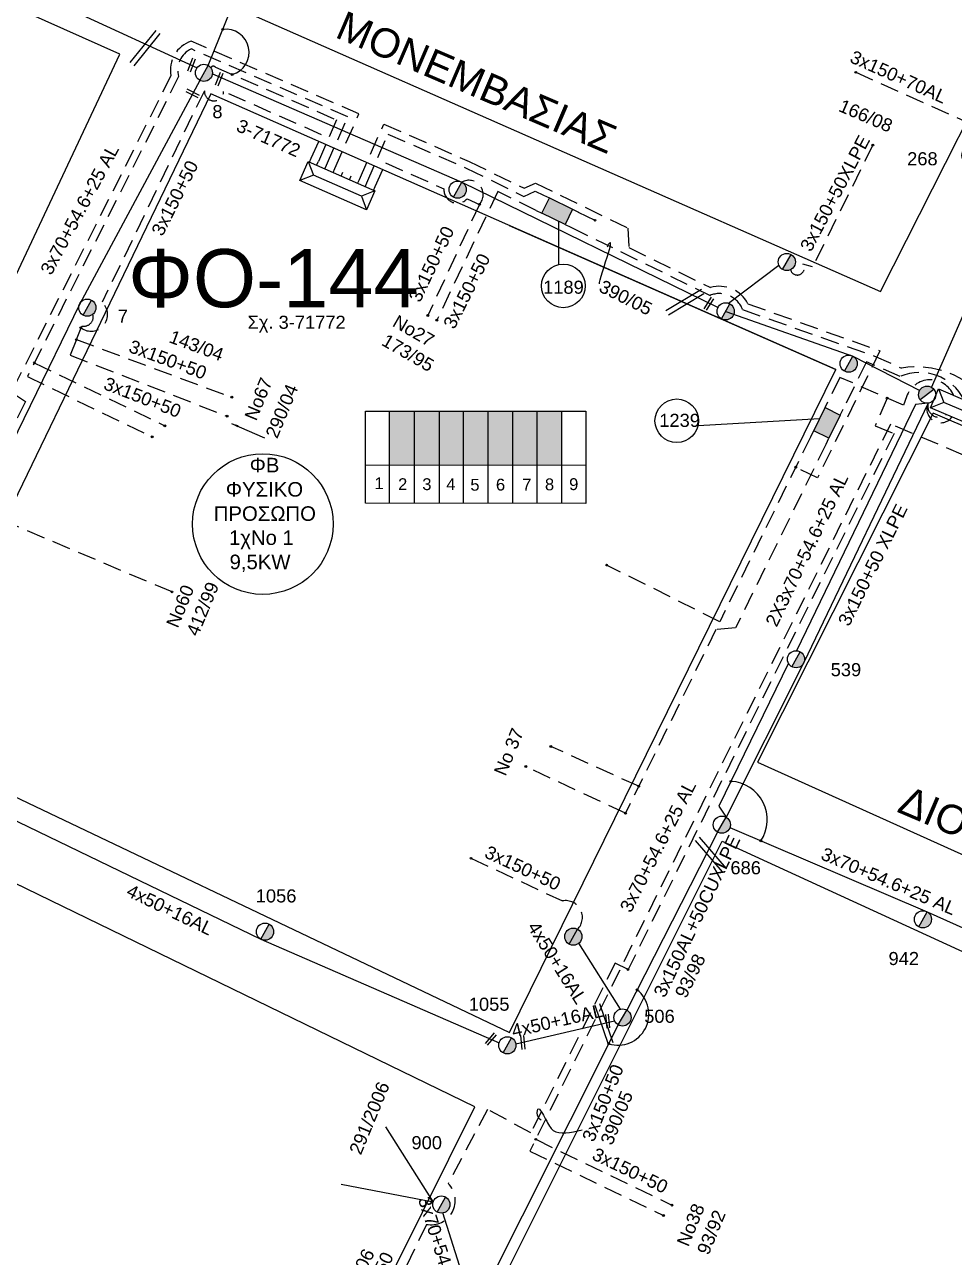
# Model space of a CAD drawing. Header units: millimetres. Extents: x 1020 to 3238, y 796 to 1818.
# Drawn here: x 1749.1 to 1877, y 1335.8 to 1505.3 of the extents above; entities that cross this region are included whole.
import ezdxf
from ezdxf.enums import TextEntityAlignment as Align

# ---------------------------------------------------------------- set-up
doc = ezdxf.new("R2010")
doc.units = ezdxf.units.MM
doc.linetypes.add('DASHED', pattern=[19.05, 12.7, -6.35])
for name, color, linetype, lineweight in [('3x150+50', 7, 'Continuous', 30), ('3x150+50 XLPE', 7, 'SYN_LINE', 30), ('3X150+50AL', 7, 'Continuous', 30), ('3x150+70AL', 7, 'DASHED', 30), ('3x70+54.6+25 AL', 7, 'SYN_LINE', 30), ('4x50+16AL', 7, 'Continuous', 30), ('Υπόβαθρο ΔΕΗ', 7, 'Continuous', 30)]:
    doc.layers.add(name, color=color, linetype=linetype, lineweight=lineweight)
for name, color, linetype in [('Link Box 4 Διευθύνσεων', 7, 'Continuous'), ('Pillar OTE', 7, 'Continuous'), ('text οδών', 7, 'Continuous'), ('text_kalodion', 7, 'Continuous'), ('Άγνωστα', 7, 'Continuous'), ('ΑΓΝΩΣΤΟ ΕΝΑΕΡΙΟ ΚΑΛΩΔΙΟ', 7, 'Continuous'), ('ΑΓΝΩΣΤΟ ΥΠΟΓΕΙΟ ΚΑΛΩΔΙΟ', 7, 'DASHED'), ('Επιγραφές - Σχήματα', 7, 'Continuous'), ('Καλώδια ΧΤ   3x150AL+50CU', 7, 'DASHED'), ('Καλώδια ΧΤ   3x150AL+50XLPE', 7, 'DASHED'), ('Μηχανική τομή', 7, 'Continuous'), ('Στύλος Ξύλινος', 7, 'Continuous'), ('Στύλος Ξύλινος @ 1', 7, 'Continuous'), ('Στύλος ΦΜ', 7, 'Continuous'), ('Στύλος ΦΜ @ 1', 7, 'Continuous'), ('Συνδέσεις', 7, 'Continuous'), ('Τομή', 7, 'Continuous'), ('Υποσταθμός εναέριος 2 στύλων', 7, 'Continuous'), ('Υποσταθμός πόλεως', 7, 'Continuous')]:
    doc.layers.add(name, color=color, linetype=linetype)
doc.styles.add('arial', font='arial.ttf')
doc.styles.get("Standard").update_dxf_attribs({"font": 'arial.ttf'})
doc.linetypes.add('SYN_LINE', pattern='A,0.5,-0.0001,["/\\/\\/\\/",Standard,S=0.1,R=0,X=0,Y=-0.05],-0.25', length=0.7501)
doc.dimstyles.new('ISO-25', dxfattribs={"dimtxt": 2.5, "dimasz": 2.5, "dimexe": 1.25, "dimexo": 0.625, "dimtad": 1, "dimtxsty": 'Standard', "dimcen": 2.5, "dimadec": 0, "dimazin": 0, "dimtfac": 1, "dimtmove": 0, "dimatfit": 3, "dimfxl": 1, "dimarcsym": 0})

# ---------------------------------------------------------------- blocks, each defined once
blk = doc.blocks.new('ΥΠΑΡΧΩΝ ΤΣΙΜΕΝΤΕΝΙΟΣ ΣΤΥΛΟΣ')
at = {"layer": 'Στύλος ΦΜ'}
blk.add_hatch(color=7, dxfattribs=at).paths.add_polyline_path([(-1.29, -2.28, 0.574793), (2.62, 0, 0.268822), (1.3, 2.27)])
at = {"layer": 'Στύλος ΦΜ', "color": 7}
blk.add_line((-1.29, -2.28), (1.3, 2.27), dxfattribs=at)
blk.add_circle((0, 0), 2.62, dxfattribs=at)
at = {"layer": 'Στύλος ΦΜ', "flags": 4}
for tag, p in [('ΑΡΙΘΜΟΣ', (-4.68, 8.05)), ('ΤΥΠΟΣ', (-4.91, 3.03))]:
    blk.add_attdef(tag, p, '', height=4, dxfattribs=at)
blk = doc.blocks.new('ΥΠΑΡΧΩΝ ΞΥΛΙΝΟΣ ΣΤΥΛΟΣ')
at = {"layer": 'Στύλος Ξύλινος'}
h = blk.add_hatch(color=7, dxfattribs=at)
h.paths.add_polyline_path([(-2.62, 0, 0.270008), (-1.29, -2.28), (1.3, 2.27, 0.576266)])
h.paths.add_polyline_path([(-1.29, -2.28, 0.574793), (2.62, 0, 0.268822), (1.3, 2.27)])
at = {"layer": 'Στύλος Ξύλινος', "color": 7}
blk.add_line((-1.29, -2.28), (1.3, 2.27), dxfattribs=at)
blk.add_circle((0, 0), 2.62, dxfattribs=at)
at = {"layer": 'Στύλος Ξύλινος', "flags": 4}
for tag, p in [('ΑΡΙΘΜΟΣ', (-4.91, 8.6)), ('ΤΥΠΟΣ', (-4.85, 3.39))]:
    blk.add_attdef(tag, p, '', height=4, dxfattribs=at)
blk = doc.blocks.new('ΥΠΟΣΤΑΘΜΟΣ ΕΝΑΕΡΙΟΣ ΕΠΙ 2 ΣΤΥΛΩΝ')
at = {"layer": 'Υποσταθμός εναέριος 2 στύλων', "linetype": 'Continuous'}
for points in [[(-11.97, -2.11, 0.574793), (-8.45, -0.07, 0.268822), (-9.64, 1.98)], [(9.68, -2.15, 0.574793), (13.19, -0.1, 0.268822), (12.01, 1.95)]]:
    blk.add_hatch(color=256, dxfattribs=at).paths.add_polyline_path(points)
for p, q in [((-11.97, -2.11), (-9.64, 1.98)), ((9.68, -2.15), (12.01, 1.95))]:
    blk.add_line(p, q, dxfattribs=at)
for centre in [(-10.81, -0.07), (10.84, -0.1)]:
    blk.add_circle(centre, 2.36, dxfattribs=at)
at = {"layer": 'Υποσταθμός πόλεως', "linetype": 'Continuous', "ltscale": 40}
blk.add_lwpolyline([(-8.57, 2.82), (8.57, 2.82), (8.57, -2.82), (-8.57, -2.82)], close=True, dxfattribs=at)
for points in [[(-5.75, 0), (-8.57, 2.82)], [(-8.57, -2.82), (-5.75, 0)], [(-5.75, 0), (5.75, 0)], [(5.75, 0), (8.57, 2.82)], [(8.57, -2.82), (5.75, 0)]]:
    blk.add_lwpolyline(points, dxfattribs=at)
at = {"layer": 'Υποσταθμός εναέριος 2 στύλων', "ltscale": 40, "flags": 1}
for tag, p in [('ΜΕΤΑΣΧΗΜΑΤΙΣΜΟΣ', (14.09, 2.51)), ('ΙΣΧΥΣ', (14.07, -0.28)), ('ΑΡΙΘΜΟΣ', (14.19, -3))]:
    blk.add_attdef(tag, p, '', height=1.8, dxfattribs=at)
blk = doc.blocks.new('LINK BOX 4 ΑΝΑΧΩΡΗΣΕΩΝ')
at = {"layer": 'Link Box 4 Διευθύνσεων', "ltscale": 40}
blk.add_hatch(color=256, dxfattribs=at).paths.add_polyline_path([(-3.54, 0), (-3.54, -4.67), (3.54, -4.67), (3.54, 0)])
for p, q in [((-3.54, 0), (-5.33, 0)), ((5.33, 0), (3.54, 0)), ((-3.54, -4.67), (-5.33, -4.67)), ((5.33, -4.67), (3.54, -4.67))]:
    blk.add_line(p, q, dxfattribs=at)
blk.add_lwpolyline([(-3.54, -4.67), (-3.54, 0), (3.54, 0), (3.54, -4.67)], close=True, dxfattribs=at)
blk = doc.blocks.new('ΤΟΜΗ')
at = {"layer": 'Τομή', "ltscale": 40}
for p, q in [((-5.68, 0), (17.06, 0)), ((-5.68, -2.77), (17.06, -2.77))]:
    blk.add_line(p, q, dxfattribs=at)
blk = doc.blocks.new('ΥΠΟΣΤΑΘΜΟΣ ΠΟΛΕΩΣ 9 ΑΝΑΧΩΡΗΣΕΩΝ')
at = {"layer": 'Υποσταθμός πόλεως', "ltscale": 40}
for p, q in [((-9.63, -2.82), (-9.63, -4)), ((-7.12, -2.82), (-7.12, -4)), ((-4.84, -2.82), (-4.84, -4)), ((-2.36, -2.82), (-2.36, -4)), ((0.09, -2.82), (0.09, -4)), ((2.55, -2.82), (2.55, -4)), ((5.02, -2.82), (5.02, -4)), ((7.48, -2.82), (7.48, -4)), ((9.61, -2.82), (9.61, -4))]:
    blk.add_line(p, q, dxfattribs=at)
blk.add_lwpolyline([(-10.02, 2.82), (10.02, 2.82), (10.02, -2.82), (-10.02, -2.82)], close=True, dxfattribs=at)
for points in [[(-7.21, 0), (-10.02, 2.82)], [(-10.02, -2.82), (-7.21, 0)], [(-7.21, 0), (7.21, 0)], [(7.21, 0), (10.02, 2.82)], [(10.02, -2.82), (7.21, 0)]]:
    blk.add_lwpolyline(points, dxfattribs=at)
at = {"layer": 'Υποσταθμός πόλεως', "linetype": 'SYN_LINE', "ltscale": 40, "flags": 1}
for tag, p in [('ΜΕΤΑΣΧΗΜΑΤΙΣΜΟΣ', (10.79, 1.71)), ('ΙΣΧΥΣ', (10.77, -1.08)), ('ΑΡΙΘΜΟΣ', (10.89, -3.8))]:
    blk.add_attdef(tag, p, '', height=1.8, dxfattribs=at)
blk = doc.blocks.new('_ΣΥΝΔΕΣΗ')
at = {"layer": 'Συνδέσεις', "linetype": 'SYN_LINE', "ltscale": 40}
blk.add_hatch(color=256, dxfattribs=at).paths.add_polyline_path([(0.5, -0.01, 1), (-0.5, -0.01, 1)])
at = {"layer": 'Συνδέσεις'}
blk.add_circle((0, -0.01), 0.5, dxfattribs=at)
blk = doc.blocks.new('ΜΗΧΑΝΙΚΗ ΤΟΜΗ')
at = {"layer": 'Μηχανική τομή', "ltscale": 40}
for p, q in [((-1.89, 0.78), (5.68, 0.78)), ((-1.89, -0.78), (5.68, -0.78))]:
    blk.add_line(p, q, dxfattribs=at)

msp = doc.modelspace()

# ---------------------------------------------------------------- hatches: boundary and pattern name
at = {"layer": 'Καλώδια ΧΤ   3x150AL+50CU', "linetype": 'DASHED', "lineweight": -3, "ltscale": 0.2}
h = msp.add_hatch(color=30, dxfattribs=at)
h.dxf.hatch_style = 1
h.paths.add_polyline_path([(1802.8, 1452.13), (1799.36, 1452.13), (1799.36, 1444.77), (1802.8, 1444.77)])
h = msp.add_hatch(color=27, dxfattribs=at)
h.dxf.hatch_style = 1
h.paths.add_polyline_path([(1802.8, 1444.77), (1806.24, 1444.76), (1806.24, 1452.13), (1802.8, 1452.13)])
h = msp.add_hatch(color=6, dxfattribs=at)
h.dxf.hatch_style = 1
h.paths.add_polyline_path([(1809.54, 1452.13), (1806.24, 1452.13), (1806.24, 1444.76), (1809.54, 1444.76)])
h = msp.add_hatch(color=151, dxfattribs=at)
h.dxf.hatch_style = 1
h.paths.add_polyline_path([(1809.54, 1444.76), (1812.92, 1444.76), (1812.92, 1452.13), (1809.54, 1452.13)])
h = msp.add_hatch(color=62, dxfattribs=at)
h.dxf.hatch_style = 1
h.paths.add_polyline_path([(1812.92, 1444.76), (1816.32, 1444.75), (1816.32, 1452.13), (1812.92, 1452.13)])
h = msp.add_hatch(color=85, dxfattribs=at)
h.dxf.hatch_style = 1
h.paths.add_polyline_path([(1816.26, 1444.76), (1819.66, 1444.75), (1819.66, 1452.13), (1816.26, 1452.13)])
h = msp.add_hatch(color=173, dxfattribs=at)
h.dxf.hatch_style = 1
h.paths.add_polyline_path([(1819.6, 1444.76), (1823, 1444.76), (1823, 1452.13), (1819.6, 1452.13)])

# ---------------------------------------------------------------- linework, layer by layer
at = {"lineweight": -3, "ltscale": 0.2}
msp.add_circle((1781.91, 1436.62), 9.67, dxfattribs=at)
at = {"layer": '3x150+50', "color": 6, "linetype": 'DASHED', "lineweight": -3, "ltscale": 0.2}
msp.add_lwpolyline([(1791.81, 1485.49), (1795.14, 1493.05), (1772.06, 1503.01, 0.376872), (1769.27, 1498.26), (1747.33, 1454.78), (1749.27, 1453.47), (1727.78, 1410.15, 0.543397), (1729.44, 1407.35)], format="xyb", dxfattribs=at)
at = {"layer": '3x150+50', "color": 30, "linetype": 'DASHED', "lineweight": -3, "ltscale": 0.2}
msp.add_lwpolyline([(1790.68, 1485.99), (1793.6, 1492.62), (1772.08, 1501.95, 0.375351), (1770.33, 1498.14), (1749.52, 1456.9), (1766.7, 1448.61)], format="xyb", dxfattribs=at)
at = {"layer": '3x150+50', "color": 27, "linetype": 'DASHED', "lineweight": -3, "ltscale": 0.2}
for points in [[(1788.58, 1486.92), (1790, 1490.15), (1776.52, 1496.09, -1.010972), (1773.87, 1496.21), (1759.81, 1467.11, -0.952572), (1756.92, 1463.59)], [(1756.26, 1461.99), (1757.03, 1463.84, 0.54832), (1758.55, 1465.49, -6.257934)], [(1810.55, 1390.67), (1823.14, 1384.8, -0.735163), (1825.21, 1380.91, 5.441801)]]:
    msp.add_lwpolyline(points, format="xyb", dxfattribs=at)
at = {"layer": '3x150+50', "color": 173, "linetype": 'DASHED', "lineweight": -3, "ltscale": 0.2}
msp.add_lwpolyline([(1795.19, 1484), (1798.55, 1491.62), (1810.31, 1486.47), (1817.85, 1482.79), (1819.41, 1483.51), (1832.12, 1477.32), (1832.26, 1474.64), (1843.5, 1469.14, -0.359935), (1848.64, 1466.91), (1866.81, 1460.44), (1858.21, 1442.97), (1855.22, 1444.44)], format="xyb", dxfattribs=at)
at = {"layer": '3x150+50', "color": 151, "linetype": 'DASHED', "lineweight": -3, "ltscale": 0.2}
for points in [[(1796.23, 1483.54), (1799.13, 1490.23), (1809.89, 1485.56), (1817.84, 1481.68), (1819.4, 1482.4), (1820.52, 1481.86)], [(1819.5, 1479.76), (1814.22, 1482.33), (1805.85, 1464.65)]]:
    msp.add_lwpolyline(points, dxfattribs=at)
at = {"layer": '3x150+50', "color": 62, "linetype": 'DASHED', "lineweight": -3, "ltscale": 0.2}
for points in [[(1797.38, 1483.04), (1798.8, 1486.27), (1806.83, 1482.73, 0.703023), (1810.01, 1481.33), (1811.71, 1480.58), (1804.62, 1465.31)], [(1811.71, 1480.58, 0.85603), (1809.29, 1483.64, -83.438619)]]:
    msp.add_lwpolyline(points, format="xyb", dxfattribs=at)
at = {"layer": '3x150+50', "lineweight": -3, "ltscale": 0.2}
msp.add_lwpolyline([(1815.8, 1477.69), (1860.72, 1457.89)], dxfattribs=at)
at = {"layer": '3x150+50', "color": 27, "linetype": 'DASHED', "lineweight": -3, "ltscale": 0.2}
for points in [[(1756.26, 1461.99), (1755.4, 1459.86), (1776.99, 1451.45)], [(1756.26, 1461.99), (1777.64, 1454.07)]]:
    msp.add_lwpolyline(points, dxfattribs=at)
at = {"layer": '3x150+50', "color": 30, "linetype": 'DASHED', "lineweight": -3, "ltscale": 0.2}
msp.add_lwpolyline([(1750.47, 1458.8), (1768.44, 1450.13)], dxfattribs=at)
at = {"layer": '3x150+50', "color": 85, "linetype": 'DASHED', "lineweight": -3, "ltscale": 0.2}
msp.add_lwpolyline([(1878.35, 1453.73, 0.394361), (1869.61, 1456.93), (1864.95, 1458.93), (1861.74, 1452.41)], format="xyb", dxfattribs=at)
at = {"layer": '3x150+50', "color": 2, "linetype": 'DASHED', "lineweight": -3, "ltscale": 0.2}
for points in [[(1876.94, 1454.33, 0.690201), (1870.47, 1454.12), (1870.04, 1452.96), (1861.3, 1456.79), (1859.65, 1453.44)], [(1832.15, 1375.36), (1830.36, 1376.25), (1818.78, 1352.92), (1812.84, 1356.12), (1807.43, 1345.96, -0.735674), (1804.41, 1340.33), (1793.28, 1317.09)]]:
    msp.add_lwpolyline(points, format="xyb", dxfattribs=at)
at = {"layer": '3x150+50', "color": 173, "linetype": 'DASHED', "lineweight": -3, "ltscale": 0.2}
msp.add_lwpolyline([(1857.29, 1448.66), (1844.77, 1423.2), (1829.21, 1430.98)], dxfattribs=at)
at = {"layer": '3x150+50', "color": 85, "linetype": 'DASHED', "lineweight": -3, "ltscale": 0.2}
for points in [[(1859.39, 1447.63), (1846.94, 1422.34), (1844.23, 1422.12), (1831.8, 1396.85)], [(1833.62, 1400.56), (1821.53, 1406.04)]]:
    msp.add_lwpolyline(points, dxfattribs=at)
at = {"layer": '3x150+50', "color": 62, "linetype": 'DASHED', "lineweight": -3, "ltscale": 0.2}
msp.add_lwpolyline([(1819.45, 1352.02), (1838.2, 1342.96)], dxfattribs=at)
at = {"layer": '3x150+50', "color": 5, "linetype": 'DASHED', "lineweight": -3, "ltscale": 0.2}
msp.add_arc((1875.17, 1452.47), 1.91, 156.4473, 324.5409, dxfattribs=at)
at = {"layer": '3x150+50', "color": 27, "linetype": 'DASHED', "lineweight": -3, "ltscale": 0.2}
msp.add_arc((1874.94, 1452.87), 1.56, 166.7482, 310.6639, dxfattribs=at)
at = {"layer": '3x150+50', "lineweight": -3, "ltscale": 0.2}
msp.add_open_spline([(1828.22, 1469.65), (1828.11, 1469.8), (1829.96, 1475.25), (1829.69, 1475.38), (1829.33, 1474.96), (1829.3, 1474.68), (1829.28, 1474.69)], degree=3, dxfattribs=at)
at = {"layer": '3x150+50 XLPE', "color": 62, "linetype": 'DASHED', "lineweight": -3, "ltscale": 0.2}
msp.add_lwpolyline([(1865.83, 1488.74), (1857.54, 1472), (1856.22, 1472.37, -1.210568), (1854.51, 1471.6, 1.609398)], format="xyb", dxfattribs=at)
at = {"layer": '3x150+50 XLPE', "color": 1, "linetype": 'DASHED', "lineweight": -3, "ltscale": 0.2}
msp.add_lwpolyline([(1865.96, 1459.75), (1869.79, 1458.06, -0.277361), (1881.45, 1453.52)], format="xyb", dxfattribs=at)
at = {"layer": '3x150+50 XLPE', "color": 2, "linetype": 'DASHED', "lineweight": -3, "ltscale": 0.2}
msp.add_lwpolyline([(1867.8, 1453.94), (1866.13, 1450.11), (1868.74, 1449.07), (1832.15, 1375.36)], dxfattribs=at)
at = {"layer": '3x150+50 XLPE', "color": 62, "linetype": 'DASHED', "lineweight": -3, "ltscale": 0.2}
msp.add_lwpolyline([(1880.07, 1448.36), (1878.3, 1446.09), (1868.27, 1450.38), (1818.63, 1350.37), (1837.04, 1341.54)], dxfattribs=at)
at = {"layer": '3X150+50AL', "color": 85, "linetype": 'DASHED', "lineweight": -3, "ltscale": 0.2}
msp.add_lwpolyline([(1831.8, 1396.85), (1818.08, 1403.28)], dxfattribs=at)
at = {"layer": '3x150+70AL', "color": 6, "lineweight": -3, "ltscale": 0.2}
msp.add_lwpolyline([(1863.47, 1498.74), (1879.77, 1491.44), (1879.15, 1489.88, -0.376261), (1879.83, 1488.34, -33.061036)], format="xyb", dxfattribs=at)
at = {"layer": '3x70+54.6+25 AL', "color": 85, "linetype": 'SYN_LINE', "lineweight": -3, "ltscale": 20}
msp.add_lwpolyline([(1774.4, 1499.68), (1783.61, 1522.51), (1800.7, 1557.7)], dxfattribs=at)
at = {"layer": '3x70+54.6+25 AL', "color": 27, "linetype": 'SYN_LINE', "lineweight": -3, "ltscale": 20}
for points in [[(1773.23, 1497.63), (1756.72, 1466.89), (1743.02, 1438.85), (1729.57, 1407.39)], [(1873.46, 1453.24), (1856.35, 1417.59), (1845.64, 1396.31)], [(1844.48, 1394.26), (1831.97, 1369.8)]]:
    msp.add_lwpolyline(points, dxfattribs=at)
at = {"layer": '3x70+54.6+25 AL', "color": 62, "linetype": 'SYN_LINE', "lineweight": -3, "ltscale": 10}
msp.add_lwpolyline([(1845.97, 1466.98), (1852.91, 1472.2)], dxfattribs=at)
at = {"layer": '3x70+54.6+25 AL', "color": 5, "linetype": 'SYN_LINE', "lineweight": -3, "ltscale": 20}
for points in [[(1873.46, 1453.24), (1871.71, 1453.04), (1855.32, 1419.21)], [(1854.21, 1417.49), (1844.65, 1397.82), (1845.64, 1396.31)], [(1846.16, 1394.88), (1873.31, 1383.3), (1889.67, 1375.97), (1925.99, 1356.96)]]:
    msp.add_lwpolyline(points, dxfattribs=at)
at = {"layer": '3x70+54.6+25 AL', "color": 27, "linetype": 'SYN_LINE', "lineweight": -3, "ltscale": 17}
msp.add_lwpolyline([(1830.81, 1367.76), (1810.97, 1328.32), (1806.67, 1341.89)], dxfattribs=at)
at = {"layer": '3x70+54.6+25 AL', "color": 27, "linetype": 'SYN_LINE', "lineweight": -3, "ltscale": 15}
msp.add_lwpolyline([(1798.79, 1353.74), (1805.35, 1343.4), (1792.71, 1345.8)], dxfattribs=at)
at = {"layer": '4x50+16AL', "color": 133, "lineweight": -3, "ltscale": 0.2}
msp.add_lwpolyline([(1698.52, 1532.21), (1737.72, 1515.53), (1772.86, 1499.35)], dxfattribs=at)
at = {"layer": '4x50+16AL', "color": 6, "lineweight": -3, "ltscale": 0.2}
for points in [[(1873.89, 1455.42), (1885.32, 1481.42), (1901.01, 1512.52), (1908.04, 1525.85)], [(1730.96, 1405.75), (1746.82, 1396.38), (1781.64, 1379.55), (1814.43, 1365.31)], [(1816.7, 1365.16), (1830.3, 1368.32)]]:
    msp.add_lwpolyline(points, dxfattribs=at)
at = {"layer": '4x50+16AL', "color": 27, "lineweight": -3, "ltscale": 0.2}
msp.add_lwpolyline([(1831.1, 1369.92), (1825.37, 1378.97)], dxfattribs=at)
at = {"layer": 'Pillar OTE', "lineweight": -3, "ltscale": 40}
for points in [[(1796.03, 1439.49), (1796.03, 1452.13), (1826.37, 1452.13), (1826.37, 1439.46), (1796.03, 1439.49)], [(1799.36, 1439.49), (1799.36, 1452.13)], [(1802.8, 1439.48), (1802.8, 1452.13)], [(1806.24, 1439.48), (1806.24, 1452.13)], [(1809.54, 1439.48), (1809.54, 1452.13)], [(1812.92, 1439.47), (1812.92, 1452.13)], [(1816.32, 1439.47), (1816.32, 1452.13)], [(1819.66, 1439.47), (1819.66, 1452.13)], [(1823.05, 1439.46), (1823.05, 1452.13)], [(1796.03, 1444.77), (1826.37, 1444.74)]]:
    msp.add_lwpolyline(points, dxfattribs=at)
at = {"layer": 'ΑΓΝΩΣΤΟ ΕΝΑΕΡΙΟ ΚΑΛΩΔΙΟ', "color": 62, "lineweight": -3, "ltscale": 0.2}
msp.add_lwpolyline([(1774.98, 1498.53), (1809.29, 1483.64), (1844.53, 1466.4)], dxfattribs=at)
at = {"layer": 'ΑΓΝΩΣΤΟ ΕΝΑΕΡΙΟ ΚΑΛΩΔΙΟ', "lineweight": -3, "ltscale": 0.2}
msp.add_lwpolyline([(1845.59, 1465.87), (1863.09, 1459.7), (1872.28, 1455)], dxfattribs=at)
at = {"layer": 'ΑΓΝΩΣΤΟ ΥΠΟΓΕΙΟ ΚΑΛΩΔΙΟ', "color": 27, "lineweight": -3, "ltscale": 0.2}
msp.add_lwpolyline([(1769.42, 1427.28), (1747.32, 1436.62, -1.037789), (1744.06, 1437.27, 10.965872)], format="xyb", dxfattribs=at)
at = {"layer": 'Καλώδια ΧΤ   3x150AL+50XLPE', "color": 85, "linetype": 'DASHED', "lineweight": -3, "ltscale": 0.2}
msp.add_lwpolyline([(1774.76, 1499.35, -0.573149), (1775.38, 1499.44), (1792.07, 1492.2), (1789.55, 1486.49)], format="xyb", dxfattribs=at)
at = {"layer": 'Καλώδια ΧΤ   3x150AL+50XLPE', "color": 151, "linetype": 'DASHED', "lineweight": -3, "ltscale": 0.2}
msp.add_lwpolyline([(1825.31, 1479.52), (1827.61, 1478.4)], dxfattribs=at)
at = {"layer": 'Καλώδια ΧΤ   3x150AL+50XLPE', "color": 1, "linetype": 'DASHED', "lineweight": -3, "ltscale": 0.2}
msp.add_lwpolyline([(1824.29, 1477.43), (1843.43, 1468.06, -0.423058), (1847.91, 1466.11), (1865.96, 1459.75)], format="xyb", dxfattribs=at)
at = {"layer": 'Υπόβαθρο ΔΕΗ', "color": 7, "lineweight": -3}
for points in [[(1824.44, 1601.6), (1814.09, 1579.06), (1779.87, 1506.9), (1866.87, 1468.61), (1909.88, 1553.55)], [(1762.26, 1501.23), (1670.56, 1542.17), (1644.84, 1490), (1628.34, 1457.04), (1720.45, 1412.47)], [(1774.77, 1495.77), (1731.76, 1406.76), (1815.85, 1366.71), (1860.72, 1457.89)], [(1874.14, 1451.85), (1849.96, 1403.9), (1929.71, 1367.93), (1949.43, 1419.7)], [(1727.68, 1397), (1682.97, 1303.82), (1764.4, 1262.59), (1811.08, 1356.5)], [(1845.11, 1393.03), (1924.81, 1356.43), (1907.24, 1321.89), (1891.46, 1291.79), (1812.14, 1327.1)]]:
    msp.add_lwpolyline(points, close=True, dxfattribs=at)
at = {"layer": 'Υπόβαθρο ΔΕΗ', "lineweight": -3}
for points in [[(1822.57, 1478.26), (1822.61, 1472.3)], [(1858.49, 1451.09), (1841.78, 1450.13)]]:
    msp.add_lwpolyline(points, dxfattribs=at)
for centre in [(1823.25, 1469.37), (1838.86, 1450.82)]:
    msp.add_circle(centre, 3, dxfattribs=at)
for centre, radius, start, end in [((1776.84, 1501.49), 3.18, 285.8592, 98.0063), ((1846.05, 1395.99), 5.26, 326.183, 87.0796), ((1830.77, 1369.22), 4.25, 252.5814, 52.0569)]:
    msp.add_arc(centre, radius, start, end, dxfattribs=at)
at = {"layer": 'Υπόβαθρο ΔΕΗ', "color": 7, "lineweight": -3}
msp.add_spline([(1820.18, 1354.67), (1819.83, 1355.04), (1819.76, 1356.17), (1820.82, 1354.79), (1821.87, 1353.24), (1825.82, 1353.31)], degree=3, dxfattribs=at)

# ---------------------------------------------------------------- block references
at = {"layer": 'Link Box 4 Διευθύνσεων', "lineweight": -3, "xscale": 0.4999999999999999, "yscale": 0.4999999999999999, "zscale": 0.4999999999999999}
for p, rotation in [((1821.9, 1478.59), 154.0441415164739), ((1860.57, 1450.02), 243.7944287115144)]:
    msp.add_blockref('LINK BOX 4 ΑΝΑΧΩΡΗΣΕΩΝ', p, dxfattribs=dict(at, rotation=rotation))
at = {"layer": 'Μηχανική τομή', "lineweight": -3}
for p, xscale, yscale, zscale, rotation in [((1772.27, 1500.17), 0.2499999999999677, 0.2499999999999677, 0.2499999999999677, 248.7364694778487), ((1776.06, 1498.22), 0.2499999999999677, 0.2499999999999677, 0.2499999999999677, 248.7364694778487), ((1771.81, 1496.06), 0.2499999999999677, 0.2499999999999677, 0.2499999999999677, 333.5784454805146), ((1843.51, 1467.32), 0.2499999999999677, 0.2499999999999677, 0.2499999999999677, 237.087542483063), ((1829.42, 1367.79), 0.2499999999999676, 0.2499999999999676, 0.2499999999999676, 95.44441344435724), ((1812.98, 1365.44), 0.2499999999999677, 0.2499999999999677, 0.2499999999999677, 49.04048463959204), ((1817.74, 1364.88), 0.2499999999999676, 0.2499999999999676, 0.2499999999999676, 95.44441344435727)]:
    msp.add_blockref('ΜΗΧΑΝΙΚΗ ΤΟΜΗ', p, dxfattribs=dict(at, xscale=xscale, yscale=yscale, zscale=zscale, rotation=rotation))
at = {"layer": 'Στύλος Ξύλινος @ 1', "lineweight": -3, "ltscale": 40, "xscale": 0.4499999999997534, "yscale": 0.4499999999997534, "zscale": 0.4499999999997534}
msp.add_blockref('ΥΠΑΡΧΩΝ ΞΥΛΙΝΟΣ ΣΤΥΛΟΣ', (1824.62, 1379.89), dxfattribs=at)
at = {"layer": 'Στύλος ΦΜ @ 1', "lineweight": -3, "ltscale": 40}
ref = msp.add_blockref('ΥΠΑΡΧΩΝ ΤΣΙΜΕΝΤΕΝΙΟΣ ΣΤΥΛΟΣ', (1773.81, 1498.66), dxfattribs=dict(at, xscale=0.4500000000000229, yscale=0.4500000000000229, zscale=0.4500000000000229))
ref.add_attrib('ΤΥΠΟΣ', '8', (1774.97, 1492.43), dxfattribs={"layer": 'Στύλος ΦΜ', "height": 1.8, "flags": 4})
ref = msp.add_blockref('ΥΠΑΡΧΩΝ ΤΣΙΜΕΝΤΕΝΙΟΣ ΣΤΥΛΟΣ', (1879.25, 1487.32), dxfattribs=dict(at, xscale=0.4500000000000229, yscale=0.4500000000000229, zscale=0.4500000000000229))
ref.add_attrib('ΤΥΠΟΣ', '268', (1870.55, 1485.95), dxfattribs={"layer": 'Στύλος ΦΜ', "height": 1.8, "flags": 4})
at = {"layer": 'Στύλος ΦΜ @ 1', "lineweight": -3, "ltscale": 40, "xscale": 0.4500000000000229, "yscale": 0.4500000000000229, "zscale": 0.4500000000000229}
for p in [(1808.71, 1482.61), (1853.99, 1472.66), (1845.58, 1465.87), (1862.51, 1458.68)]:
    msp.add_blockref('ΥΠΑΡΧΩΝ ΤΣΙΜΕΝΤΕΝΙΟΣ ΣΤΥΛΟΣ', p, dxfattribs=at)
at = {"layer": 'Στύλος ΦΜ @ 1', "lineweight": -3, "ltscale": 40}
ref = msp.add_blockref('ΥΠΑΡΧΩΝ ΤΣΙΜΕΝΤΕΝΙΟΣ ΣΤΥΛΟΣ', (1757.77, 1466.38), dxfattribs=dict(at, xscale=0.4500000000000229, yscale=0.4500000000000229, zscale=0.4500000000000229))
ref.add_attrib('ΤΥΠΟΣ', '7', (1761.96, 1464.32), dxfattribs={"layer": 'Στύλος ΦΜ', "height": 1.8, "flags": 4})
ref = msp.add_blockref('ΥΠΑΡΧΩΝ ΤΣΙΜΕΝΤΕΝΙΟΣ ΣΤΥΛΟΣ', (1855.26, 1418.03), dxfattribs=dict(at, xscale=0.449999999999903, yscale=0.449999999999903, zscale=0.449999999999903))
ref.add_attrib('ΤΥΠΟΣ', '539', (1860.03, 1415.7), dxfattribs={"layer": 'Στύλος ΦΜ', "height": 1.8, "flags": 4})
ref = msp.add_blockref('ΥΠΑΡΧΩΝ ΤΣΙΜΕΝΤΕΝΙΟΣ ΣΤΥΛΟΣ', (1845.06, 1395.28), dxfattribs=dict(at, xscale=0.449999999999903, yscale=0.449999999999903, zscale=0.449999999999903))
ref.add_attrib('ΤΥΠΟΣ', '686', (1846.24, 1388.46), dxfattribs={"layer": 'Στύλος ΦΜ', "height": 1.8, "flags": 4})
ref = msp.add_blockref('ΥΠΑΡΧΩΝ ΤΣΙΜΕΝΤΕΝΙΟΣ ΣΤΥΛΟΣ', (1782.22, 1380.57), dxfattribs=dict(at, xscale=0.4500000000000229, yscale=0.4500000000000229, zscale=0.4500000000000229))
ref.add_attrib('ΤΥΠΟΣ', '1056', (1780.94, 1384.59), dxfattribs={"layer": 'Στύλος ΦΜ', "height": 1.8, "flags": 4})
ref = msp.add_blockref('ΥΠΑΡΧΩΝ ΤΣΙΜΕΝΤΕΝΙΟΣ ΣΤΥΛΟΣ', (1872.72, 1382.27), dxfattribs=dict(at, xscale=0.4500000000000264, yscale=0.4500000000000264, zscale=0.4500000000000264))
ref.add_attrib('ΤΥΠΟΣ', '942', (1867.99, 1375.98), dxfattribs={"layer": 'Στύλος ΦΜ', "height": 1.8, "flags": 4})
ref = msp.add_blockref('ΥΠΑΡΧΩΝ ΤΣΙΜΕΝΤΕΝΙΟΣ ΣΤΥΛΟΣ', (1815.55, 1364.95), dxfattribs=dict(at, xscale=0.4500000000000229, yscale=0.4500000000000229, zscale=0.4500000000000229))
ref.add_attrib('ΤΥΠΟΣ', '1055', (1810.25, 1369.7), dxfattribs={"layer": 'Στύλος ΦΜ', "height": 1.8, "flags": 4})
ref = msp.add_blockref('ΥΠΑΡΧΩΝ ΤΣΙΜΕΝΤΕΝΙΟΣ ΣΤΥΛΟΣ', (1831.39, 1368.78), dxfattribs=dict(at, xscale=0.449999999999903, yscale=0.449999999999903, zscale=0.449999999999903))
ref.add_attrib('ΤΥΠΟΣ', '506', (1834.38, 1368.04), dxfattribs={"layer": 'Στύλος ΦΜ', "height": 1.8, "flags": 4})
ref = msp.add_blockref('ΥΠΑΡΧΩΝ ΤΣΙΜΕΝΤΕΝΙΟΣ ΣΤΥΛΟΣ', (1806.47, 1343.05), dxfattribs=dict(at, xscale=0.4500000000000229, yscale=0.4500000000000229, zscale=0.4500000000000229))
ref.add_attrib('ΤΥΠΟΣ', '900', (1802.36, 1350.66), dxfattribs={"layer": 'Στύλος ΦΜ', "height": 1.8, "flags": 4})
at = {"layer": 'Συνδέσεις', "lineweight": -3, "xscale": 0.25, "yscale": 0.25, "zscale": 0.25}
for p in [(1776.4, 1504.65), (1777.71, 1498.43), (1863.47, 1498.74), (1865.83, 1488.74), (1811.71, 1480.58), (1827.61, 1478.4), (1804.62, 1465.31), (1805.85, 1464.65), (1756.86, 1463.62), (1756.26, 1461.99), (1750.48, 1458.8), (1777.64, 1454.07), (1867.8, 1453.95), (1776.99, 1451.45), (1768.44, 1450.14), (1766.7, 1448.62), (1855.22, 1444.44), (1829.21, 1430.99), (1769.42, 1427.29), (1821.53, 1406.04), (1818.09, 1403.29), (1833.62, 1400.56), (1846.31, 1401.25), (1831.8, 1396.85), (1850.42, 1393.06), (1810.55, 1390.67), (1832.15, 1375.37), (1833.39, 1372.58), (1829.5, 1365.17), (1819.45, 1352.02), (1838.2, 1342.97), (1837.04, 1341.54)]:
    msp.add_blockref('_ΣΥΝΔΕΣΗ', p, dxfattribs=at)
at = {"layer": 'Τομή', "lineweight": -3}
for p, xscale, yscale, zscale, rotation in [((1764.57, 1501.18), 0.2499999999999997, 0.2499999999999997, 0.2499999999999997, 51.20898636797833), ((1838.59, 1466.71), 0.2499999999999997, 0.2499999999999997, 0.2499999999999997, 31.12833994476778), ((1844.23, 1389.87), 0.2499999999999996, 0.2499999999999996, 0.2499999999999996, 130.6786352544646), ((1828.99, 1366.4), 0.2499999999999996, 0.2499999999999996, 0.2499999999999996, 108.7770009113133)]:
    msp.add_blockref('ΤΟΜΗ', p, dxfattribs=dict(at, xscale=xscale, yscale=yscale, zscale=zscale, rotation=rotation))
at = {"layer": 'Υποσταθμός εναέριος 2 στύλων', "lineweight": -3, "xscale": 0.5000000000001986, "yscale": 0.5000000000001986, "zscale": 0.5000000000001986, "rotation": 156.8795756703706}
msp.add_blockref('ΥΠΟΣΤΑΘΜΟΣ ΕΝΑΕΡΙΟΣ ΕΠΙ 2 ΣΤΥΛΩΝ', (1878.26, 1452.23), dxfattribs=at)
at = {"layer": 'Υποσταθμός πόλεως', "lineweight": -3, "xscale": 0.4999999999999998, "yscale": 0.4999999999999998, "zscale": 0.4999999999999998, "rotation": 156.2143892276208}
msp.add_blockref('ΥΠΟΣΤΑΘΜΟΣ ΠΟΛΕΩΣ 9 ΑΝΑΧΩΡΗΣΕΩΝ', (1792.17, 1483.15), dxfattribs=at)

# ---------------------------------------------------------------- texts
at = {"lineweight": -3, "ltscale": 30, "char_height": 1.63, "width": 11.2573, "attachment_point": 1}
for s, insert in [('1', (1797.28, 1443.05)), ('2', (1800.52, 1442.92)), ('3', (1803.85, 1442.92)), ('4', (1807.15, 1442.92)), ('5', (1810.46, 1442.84)), ('6', (1813.98, 1442.86)), ('7', (1817.6, 1442.86)), ('8', (1820.72, 1442.89)), ('9', (1824.05, 1442.92))]:
    msp.add_mtext(s, dxfattribs=dict(at, insert=insert))
at = {"layer": 'text οδών', "lineweight": -3, "ltscale": 40, "char_height": 2, "attachment_point": 1}
for s, insert, width, rotation in [('{\\H2x;MONEMBAΣΙAΣ\\fMS Shell Dlg|b0|i0|c0|p0;\\H0.35416x;\\P} ', (1793.26, 1507.3), 13.6816, 336.7843), ('{\\H2x;ΔION.    APEOΠAΓITOY}', (1870.58, 1400.78), 92.6704, 336.9672)]:
    msp.add_mtext(s, dxfattribs=dict(at, insert=insert, width=width, rotation=rotation))
at = {"layer": 'text_kalodion', "linetype": 'Continuous', "lineweight": -3, "ltscale": 0.2}
for s, rotation, p in [('3x150+70AL', 335.8894, (1869.37, 1498.11)), ('3x150+50XLPE', 62.1409, (1860.62, 1482.11)), ('3x70+54.6+25 AL', 61.7533, (1756.71, 1479.89)), ('3x150+50', 63.2238, (1769.81, 1481.45)), ('3x150+50', 64.537, (1805.11, 1472.38)), ('3x150+50', 63.1374, (1809.96, 1468.66)), ('3x150+50', 339.6899, (1768.85, 1459.24)), ('3x150+50', 338.7091, (1765.36, 1454.05)), ('2X3x70+54.6+25 AL', 64.3651, (1856.75, 1433.08)), ('3x150+50 XLPE', 63.6007, (1865.81, 1431.01)), ('3x70+54.6+25 AL', 62.9194, (1836.26, 1392.31)), ('3x150AL+50CUXLPE', 64.4711, (1841.62, 1382.71)), ('3x150+50', 335.0139, (1817.68, 1389.33)), ('3x70+54.6+25 AL', 336.8975, (1868.01, 1387.52)), ('4x50+16AL', 334.1913, (1769.14, 1383.59)), ('4x50+16AL', 302.3472, (1822.42, 1376.3)), ('4x50+16AL', 13.0863, (1822.4, 1368.34)), ('3x150+50', 68, (1828.69, 1357.03)), ('3x150+50', 334.2386, (1832.45, 1347.74)), ('3x70+54.6+25 AL', 287.5858, (1807.1, 1334.6)), ('3x150+50', 64, (1796.73, 1331.34))]:
    msp.add_text(s, height=1.8, rotation=rotation, dxfattribs=at).set_placement(p, align=Align.MIDDLE_CENTER)
at = {"layer": 'text_kalodion', "linetype": 'Continuous', "lineweight": -3, "ltscale": 0.2, "insert": (1769.5, 1463.34), "char_height": 1.8, "width": 9.1232, "attachment_point": 1, "rotation": 339.6899}
msp.add_mtext('143/04', dxfattribs=at)
at = {"layer": 'Άγνωστα', "color": 7, "lineweight": -3, "insert": (1778.2, 1492.67), "char_height": 1.8, "width": 4.551914400963142e-14, "attachment_point": 1, "rotation": 336.2144}
msp.add_mtext(' 3-71772', dxfattribs=at)
at = {"layer": 'Άγνωστα', "color": 7, "lineweight": -3, "char_height": 1.8, "width": 4.551914400963142e-14, "attachment_point": 1}
for s, insert in [('1189', (1820.47, 1470.09)), ('Σχ. 3-71772', (1779.81, 1465.27)), ('1239', (1836.45, 1451.78))]:
    msp.add_mtext(s, dxfattribs=dict(at, insert=insert))
at = {"layer": 'Επιγραφές - Σχήματα', "lineweight": -3, "insert": (1763.38, 1474.43), "char_height": 8, "width": 15.5504, "attachment_point": 1, "style": 'arial'}
msp.add_mtext('ΦO-144', dxfattribs=at)
at = {"layer": 'Υπόβαθρο ΔΕΗ', "lineweight": -3, "char_height": 1.8, "width": 9.1232, "attachment_point": 1, "style": 'arial'}
for s, insert, rotation in [('166/08', (1861.69, 1495.11), 336.7944), ('390/05', (1828.8, 1470.28), 333.6246), ('No27\\P173/95', (1800.5, 1465.47), 330.0958), ('No67', (1779.33, 1451.39), 67.5143), ('290/04', (1782.22, 1448.95), 67.5143), ('No60\\P412/99', (1768.55, 1422.9), 67.5143), ('No 37', (1813.63, 1402.55), 67.5143), ('93/98', (1838.51, 1372.07), 63.9854), ('291/2006', (1793.73, 1350.45), 67.5143), ('390/05', (1828.29, 1351.77), 67.5143), ('No38\\P93/92', (1838.79, 1337.83), 67.5143), ('291/2006', (1791.14, 1327.74), 64)]:
    msp.add_mtext(s, dxfattribs=dict(at, insert=insert, rotation=rotation))
at = {"layer": 'Υπόβαθρο ΔΕΗ', "lineweight": -3, "char_height": 2, "width": 17.2548, "attachment_point": 1}
for s, insert in [('{\\W8.64836; }ΦΒ \\P{\\W4.42067; }ΦΥΣΙΚΟ \\P{\\W2.28183; }ΠΡΟΣΩΠΟ', (1773.39, 1445.73)), ('{\\W5.64925; }1χΝο 1\\P{\\W5.75643; }9,5KW', (1772.87, 1435.75))]:
    msp.add_mtext(s, dxfattribs=dict(at, insert=insert))

# ---------------------------------------------------------------- leaders
at = {"layer": 'Επιγραφές - Σχήματα', "ltscale": 40}
msp.add_leader([(1777.59, 1450.46), (1782.15, 1448.49)], dimstyle='ISO-25', override={"dimasz": 1, "dimtad": 0}, dxfattribs=at)

doc.saveas('drawing.dxf')
